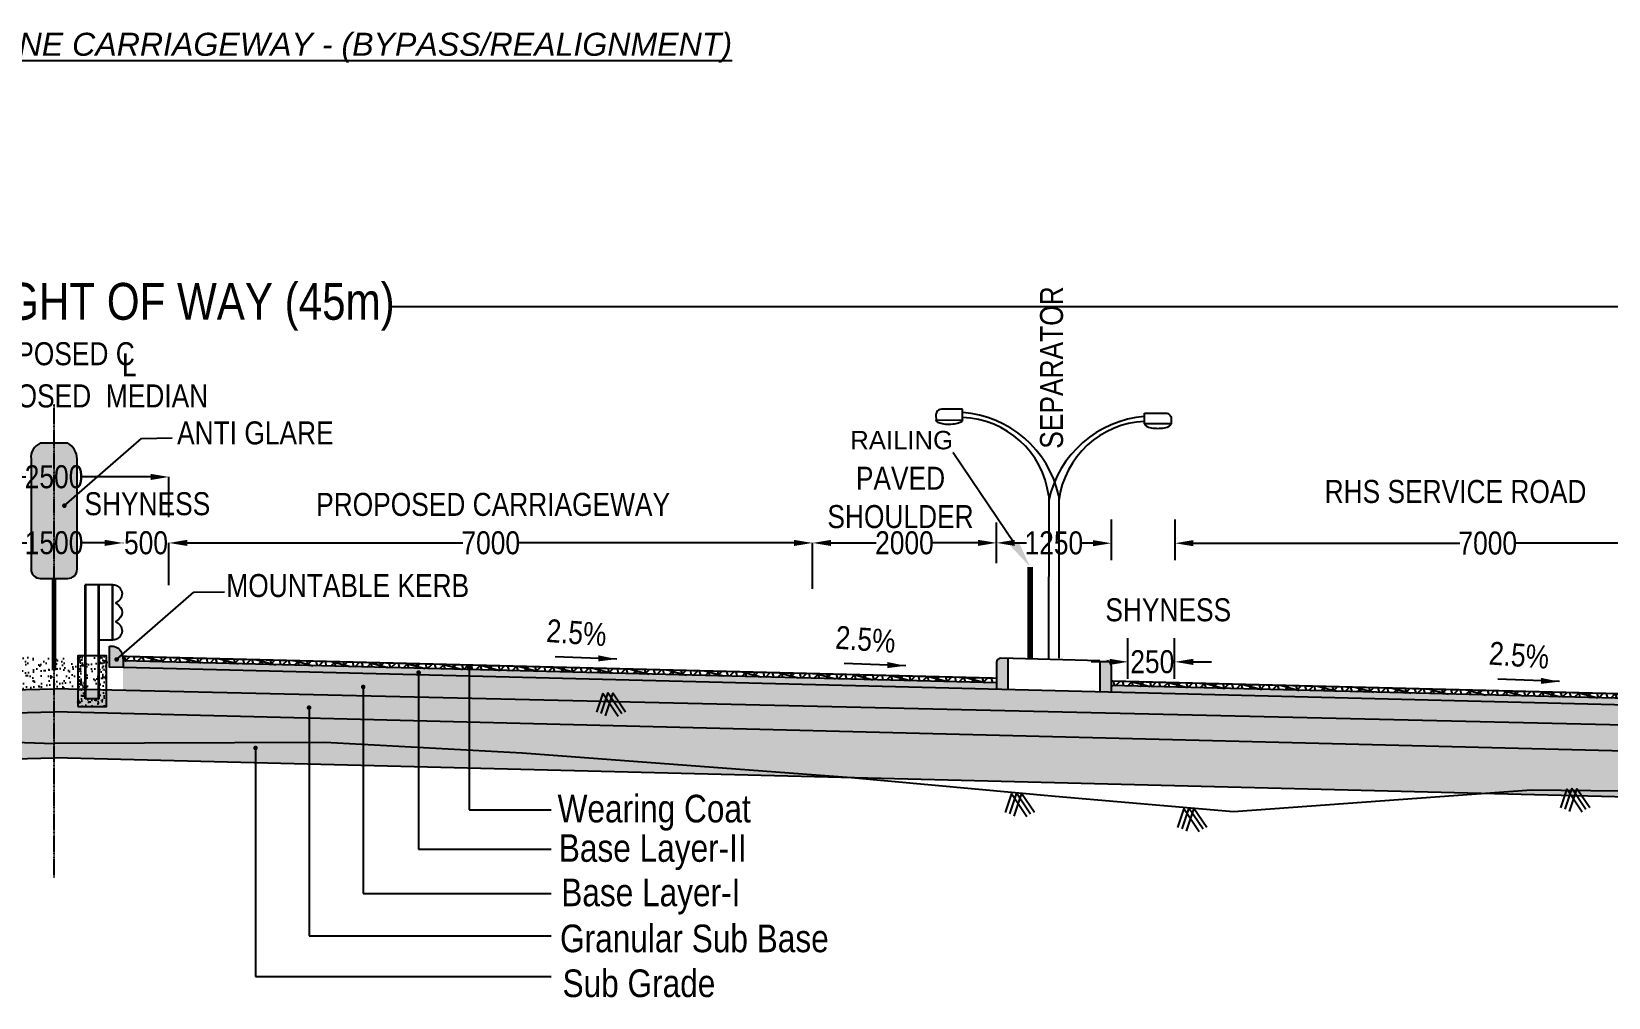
# Model space of a CAD drawing. Header units: millimetres. Extents: x 207528 to 778454, y -364692 to 101323.
# Drawn here: x 408844 to 425997, y 41622 to 52125 of the extents above; entities that cross this region are included whole.
import ezdxf
from ezdxf import colors
from ezdxf.entities.mleader import LeaderData, LeaderLine
from ezdxf.math import Vec2, Vec3

# ---------------------------------------------------------------- set-up
doc = ezdxf.new("R2010")
doc.units = ezdxf.units.MM
doc.linetypes.add('CENTER2', pattern=[28.575, 19.05, -3.175, 3.175, -3.175])
doc.linetypes.add('DASHED2', pattern=[0.375, 0.25, -0.125])
for name, color, linetype in [('Dim', 253, 'Continuous'), ('Dimension', 253, 'Continuous'), ('hatch', 253, 'Continuous'), ('NGL', 7, 'DASHED2')]:
    doc.layers.add(name, color=color, linetype=linetype)
doc.styles.add('DIM', font='ARIALN.TTF', dxfattribs={"height": 250})
doc.styles.get("Standard").update_dxf_attribs({"font": 'arial.ttf'})
doc.styles.add('STRIP PLAN STYLE', font='ARIALN.TTF')
doc.dimstyles.new('DIM', dxfattribs={"dimtxt": 250, "dimasz": 200, "dimexe": 0.18, "dimexo": 0.0625, "dimgap": 0.09, "dimtad": 0, "dimtih": 1, "dimtoh": 1, "dimdec": 0, "dimzin": 0, "dimdsep": 46, "dimtxsty": 'DIM', "dimcen": 0.09, "dimclrd": 256, "dimclrt": 7, "dimadec": 0, "dimazin": 0, "dimtfac": 1, "dimtdec": 0, "dimtofl": 0, "dimtmove": 0, "dimatfit": 3, "dimfxl": 1, "dimtolj": 1, "dimtzin": 0, "dimarcsym": 0})
doc.dimstyles.new('new', dxfattribs={"dimtxt": 150, "dimasz": 150, "dimexe": 100, "dimexo": 0.1, "dimgap": 0.09, "dimtad": 0, "dimtih": 1, "dimtoh": 1, "dimdec": 0, "dimzin": 0, "dimdsep": 46, "dimtxsty": 'DIM', "dimcen": 0.09, "dimclrd": 256, "dimclrt": 252, "dimadec": 0, "dimazin": 0, "dimtfac": 1, "dimtdec": 0, "dimtofl": 0, "dimtmove": 0, "dimatfit": 3, "dimfxl": 1, "dimtolj": 1, "dimtzin": 0, "dimlwd": -1, "dimarcsym": 0})
pattern_1 = [(228.012788, (333698.38, -21717.253), (-5080, -5715), [85.4304, -8457.621]), (184.96974, (333641.228, -21780.753), (7619.999997, 635.000036), [146.6012, -14513.5122]), (132.510447, (333495.178, -21793.453), (6350.000003, -6984.999998), [103.3704, -10233.6807]), (267.27369, (333247.528, -21952.203), (635.000001, 12700), [133.501, -13216.6094]), (292.833654, (333241.178, -22085.553), (-3175, 7620), [130.9084, -12959.952]), (357.27369, (333291.978, -22206.203), (-12700, 635.000001), [133.501, -13216.6094]), (37.69424, (333425.328, -22212.553), (-8254.9999996, -6350.0000005), [176.5484, -17478.2788]), (72.255328, (333565.028, -22104.603), (4445.000001, 13969.9999996), [166.68, -16501.3142]), (121.429566, (333615.828, -21945.853), (-5080.000001, 8254.9999996), [133.9532, -13261.3864]), (175.23636, (333545.98, -21831.553), (6985, -635), [152.9283, -7493.4842]), (222.397438, (333393.578, -21818.853), (-7619.9999998, -6985.0000003), [197.7695, -19579.193]), (138.814075, (333876.18, -21958.55), (-4445, 3810), [67.501, -6682.6415]), (171.469234, (333825.378, -21914.103), (8255, -1269.9999986), [128.4205, -12713.6597]), (225, (333698.4, -21895.05), (-9e-14, -635), [89.8023, -808.2233]), (203.19859, (333653.93, -21818.85), (3175, 1270), [48.3603, -4787.6556]), (291.80141, (333609.48, -21837.9), (-635, 1905), [68.3914, -3351.1882]), (30.96376, (333634.88, -21901.4), (1905, 1270), [111.08, -3591.5745]), (161.56505, (333730.13, -21844.25), (1270, -635), [80.3218, -1927.7245]), (16.38954, (333241.178, -21837.903), (6350, 1905), [112.522, -11139.7067]), (70.346176, (333349.13, -21806.153), (-2540, -6985), [94.3997, -9345.554]), (293.19859, (333730.13, -21717.25), (-1270, 3175), [96.72, -4739.296]), (343.61046, (333768.228, -21806.153), (-6350, 1905), [112.522, -11139.7067]), (339.443955, (333241.18, -22231.6), (-3175, 1270), [108.5088, -5316.9336]), (294.77514, (333342.78, -22269.703), (-3175.000004, 6984.999998), [90.918, -9000.8983]), (66.80141, (333736.48, -22352.25), (1270, 3175), [96.72, -4739.296]), (17.354025, (333774.578, -22263.353), (-8255, -2540), [106.4457, -10538.094]), (69.443955, (333425.33, -22352.25), (-1270, -3175), [54.2544, -5371.188]), (101.30993, (333698.38, -22352.25), (-635, 2540), [32.3787, -3205.4987]), (165.96376, (333692.03, -22320.5), (1905, -635), [130.9084, -2487.2636]), (186.009006, (333565.028, -22288.753), (6350, 635), [121.3167, -12010.3412]), (303.69007, (333634.88, -21958.55), (-635, 1270), [91.581, -2197.944]), (353.157227, (333685.678, -22034.753), (10795, -1269.9999994), [159.8892, -15829.0023]), (60.945396, (333844.43, -22053.8), (-2540, -4445), [65.377, -6472.348]), (90, (333876.2, -21996.65), (-635, 635), [38.1, -596.9]), (120.256437, (333552.33, -22269.703), (2540, -4445), [88.2167, -8733.4852]), (48.012787, (333507.88, -22193.503), (5080, 5715), [170.8607, -8372.1905]), (0, (333622.2, -22066.5), (635, 635), [165.1, -469.9]), (325.304846, (333787.28, -22066.503), (6350.000002, -4444.999997), [100.4024, -9939.8292]), (254.0546, (333869.83, -22123.65), (-635, -2540), [92.4573, -4530.4125]), (207.645975, (333844.428, -22212.553), (-12065.0000004, -6349.999999), [150.5363, -14903.116]), (175.426079, (333711.078, -22282.403), (-8255, 635), [159.2574, -15766.4616])]
pattern_2 = [(0, (333241.18, -22352.25), (39.6875, 79.375), [0, -79.375])]

# ---------------------------------------------------------------- blocks, each defined once
blk = doc.blocks.new('*D122')
at = {"layer": 'Defpoints', "color": 0, "transparency": 16777216}
for p in [(410339, 47282), (407839, 46846), (410339, 46846)]:
    blk.add_point(p, dxfattribs=at)
at = {"layer": 'Dim', "color": 0, "lineweight": -2, "transparency": 16777216}
for p, q in [((407839, 46846), (407839, 47282)), ((410339, 46846), (410339, 47282))]:
    blk.add_line(p, q, dxfattribs=at)
at = {"layer": 'Dim', "lineweight": -2, "transparency": 16777216}
for p, q in [((408039, 47282), (408781, 47282)), ((410139, 47282), (409396, 47282))]:
    blk.add_line(p, q, dxfattribs=at)
at = {"layer": 'Dim', "transparency": 16777216}
for points in [[(408039, 47315), (408039, 47248), (407839, 47282)], [(410139, 47315), (410139, 47248), (410339, 47282)]]:
    blk.add_solid(points, dxfattribs=at)
at = {"layer": 'Dim', "color": 7, "transparency": 16777216, "insert": (409089, 47282), "char_height": 250, "attachment_point": 5, "style": 'DIM'}
blk.add_mtext('\\A1;2500', dxfattribs=at)
blk = doc.blocks.new('*D123')
at = {"layer": 'Defpoints', "color": 0, "transparency": 16777216}
for p in [(431589, 49131), (431589, 47012), (386589, 46892)]:
    blk.add_point(p, dxfattribs=at)
at = {"layer": 'Dim', "color": 0, "lineweight": -2, "transparency": 16777216}
for p, q in [((386589, 46892), (386589, 49131)), ((431589, 47012), (431589, 49131))]:
    blk.add_line(p, q, dxfattribs=at)
at = {"layer": 'Dim', "lineweight": -2, "transparency": 16777216}
for p, q in [((386789, 49131), (405417, 49131)), ((431389, 49131), (412762, 49131))]:
    blk.add_line(p, q, dxfattribs=at)
at = {"layer": 'Dim', "transparency": 16777216}
for points in [[(386789, 49164), (386789, 49098), (386589, 49131)], [(431389, 49164), (431389, 49098), (431589, 49131)]]:
    blk.add_solid(points, dxfattribs=at)
at = {"layer": 'Dim', "color": 7, "transparency": 16777216, "insert": (409090, 49131), "char_height": 400, "attachment_point": 5, "style": 'STRIP PLAN STYLE'}
blk.add_mtext('\\A1;PROPOSED RIGHT OF WAY (45m)', dxfattribs=at)
blk = doc.blocks.new('*D124')
at = {"layer": 'Defpoints', "color": 0, "transparency": 16777216}
for p in [(409839, 46564), (409839, 46378), (410339, 46378)]:
    blk.add_point(p, dxfattribs=at)
at = {"layer": 'Dim', "lineweight": -2, "transparency": 16777216}
for p, q in [((409639, 46564), (409439, 46564)), ((410539, 46564), (410739, 46564))]:
    blk.add_line(p, q, dxfattribs=at)
at = {"layer": 'Dim', "color": 0, "lineweight": -2, "transparency": 16777216}
for p, q in [((409839, 46563), (409839, 46565)), ((410339, 46563), (410339, 46565))]:
    blk.add_line(p, q, dxfattribs=at)
at = {"layer": 'Dim', "transparency": 16777216}
for points in [[(409639, 46598), (409639, 46531), (409839, 46564)], [(410539, 46598), (410539, 46531), (410339, 46564)]]:
    blk.add_solid(points, dxfattribs=at)
at = {"layer": 'Dim', "color": 7, "transparency": 16777216, "insert": (410089, 46564), "char_height": 250, "attachment_point": 5, "style": 'DIM'}
blk.add_mtext('\\A1;500', dxfattribs=at)
blk = doc.blocks.new('*D126')
at = {"layer": 'Defpoints', "color": 0, "transparency": 16777216}
for p in [(408339, 46565), (408339, 46378), (409839, 46378)]:
    blk.add_point(p, dxfattribs=at)
at = {"layer": 'Dim', "color": 0, "lineweight": -2, "transparency": 16777216}
for p, q in [((408339, 46564), (408339, 46565)), ((409839, 46563), (409839, 46565))]:
    blk.add_line(p, q, dxfattribs=at)
at = {"layer": 'Dim', "lineweight": -2, "transparency": 16777216}
for p, q in [((408539, 46565), (408793, 46565)), ((409639, 46565), (409385, 46565))]:
    blk.add_line(p, q, dxfattribs=at)
at = {"layer": 'Dim', "transparency": 16777216}
for points in [[(408539, 46598), (408539, 46532), (408339, 46565)], [(409639, 46598), (409639, 46531), (409839, 46564)]]:
    blk.add_solid(points, dxfattribs=at)
at = {"layer": 'Dim', "color": 7, "transparency": 16777216, "insert": (409089, 46565), "char_height": 250, "attachment_point": 5, "style": 'DIM'}
blk.add_mtext('\\A1;1500', dxfattribs=at)
blk = doc.blocks.new('*D129')
at = {"layer": 'Defpoints', "color": 0, "transparency": 16777216}
for p in [(417339, 46564), (419339, 46565), (419339, 46565)]:
    blk.add_point(p, dxfattribs=at)
at = {"layer": 'Dim', "color": 0, "lineweight": -2, "transparency": 16777216}
for p, q in [((417339, 46564), (417339, 46564)), ((419339, 46565), (419339, 46565))]:
    blk.add_line(p, q, dxfattribs=at)
at = {"layer": 'Dim', "lineweight": -2, "transparency": 16777216}
for p, q in [((417539, 46564), (418031, 46564)), ((419139, 46565), (418646, 46565))]:
    blk.add_line(p, q, dxfattribs=at)
at = {"layer": 'Dim', "transparency": 16777216}
for points in [[(417539, 46597), (417539, 46531), (417339, 46564)], [(419139, 46598), (419139, 46531), (419339, 46565)]]:
    blk.add_solid(points, dxfattribs=at)
at = {"layer": 'Dim', "color": 7, "transparency": 16777216, "insert": (418339, 46564), "char_height": 250, "attachment_point": 5, "style": 'DIM'}
blk.add_mtext('\\A1;2000', dxfattribs=at)
blk = doc.blocks.new('*D130')
at = {"layer": 'Defpoints', "color": 0, "transparency": 16777216}
for p in [(417339, 46564), (410339, 46105), (417339, 46066)]:
    blk.add_point(p, dxfattribs=at)
at = {"layer": 'Dim', "color": 0, "lineweight": -2, "transparency": 16777216}
for p, q in [((410339, 46105), (410339, 46564)), ((417339, 46066), (417339, 46564))]:
    blk.add_line(p, q, dxfattribs=at)
at = {"layer": 'Dim', "lineweight": -2, "transparency": 16777216}
for p, q in [((410539, 46564), (413534, 46564)), ((417139, 46564), (414144, 46564))]:
    blk.add_line(p, q, dxfattribs=at)
at = {"layer": 'Dim', "transparency": 16777216}
for points in [[(410539, 46597), (410539, 46531), (410339, 46564)], [(417139, 46597), (417139, 46531), (417339, 46564)]]:
    blk.add_solid(points, dxfattribs=at)
at = {"layer": 'Dim', "color": 7, "transparency": 16777216, "insert": (413839, 46564), "char_height": 250, "attachment_point": 5, "style": 'DIM'}
blk.add_mtext('\\A1;7000', dxfattribs=at)
blk = doc.blocks.new('*D132')
at = {"layer": 'Defpoints', "color": 0, "transparency": 16777216}
for p in [(421282, 46561), (421282, 46528), (428085, 46561)]:
    blk.add_point(p, dxfattribs=at)
at = {"layer": 'Dimension', "color": 0, "lineweight": -2, "transparency": 16777216}
for p, q in [((421282, 46560), (421282, 46561)), ((428085, 46561), (428085, 46561))]:
    blk.add_line(p, q, dxfattribs=at)
at = {"layer": 'Dimension', "lineweight": -2, "transparency": 16777216}
for p, q in [((421482, 46561), (424379, 46561)), ((427885, 46561), (424989, 46561))]:
    blk.add_line(p, q, dxfattribs=at)
at = {"layer": 'Dimension', "transparency": 16777216}
for points in [[(421482, 46595), (421482, 46528), (421282, 46561)], [(427885, 46595), (427885, 46528), (428085, 46561)]]:
    blk.add_solid(points, dxfattribs=at)
at = {"layer": 'Dimension', "color": 7, "transparency": 16777216, "insert": (424684, 46561), "char_height": 250, "attachment_point": 5, "style": 'DIM'}
blk.add_mtext('\\A1;7000', dxfattribs=at)
blk = doc.blocks.new('*D133')
at = {"layer": 'Defpoints', "color": 0, "transparency": 16777216}
for p in [(419339, 46565), (420589, 46561), (420589, 46561)]:
    blk.add_point(p, dxfattribs=at)
at = {"layer": 'Dimension', "color": 0, "lineweight": -2, "transparency": 16777216}
for p, q in [((419339, 46565), (419339, 46564)), ((420589, 46561), (420589, 46561))]:
    blk.add_line(p, q, dxfattribs=at)
at = {"layer": 'Dimension', "lineweight": -2, "transparency": 16777216}
for p, q in [((419539, 46564), (419668, 46564)), ((420389, 46562), (420260, 46562))]:
    blk.add_line(p, q, dxfattribs=at)
at = {"layer": 'Dimension', "transparency": 16777216}
for points in [[(419539, 46597), (419539, 46531), (419339, 46565)], [(420389, 46595), (420389, 46528), (420589, 46561)]]:
    blk.add_solid(points, dxfattribs=at)
at = {"layer": 'Dimension', "color": 7, "transparency": 16777216, "insert": (419964, 46563), "char_height": 250, "attachment_point": 5, "style": 'DIM'}
blk.add_mtext('\\A1;1250', dxfattribs=at)
blk = doc.blocks.new('*D139')
at = {"layer": 'Defpoints', "color": 0, "transparency": 16777216}
for p in [(420770, 45271), (420770, 44954), (421280, 44954)]:
    blk.add_point(p, dxfattribs=at)
at = {"layer": 'Dim', "lineweight": -2, "transparency": 16777216}
for p, q in [((420570, 45271), (420370, 45271)), ((421480, 45271), (421680, 45271))]:
    blk.add_line(p, q, dxfattribs=at)
at = {"layer": 'Dim', "color": 0, "lineweight": -2, "transparency": 16777216}
for p, q in [((420770, 45270), (420770, 45271)), ((421280, 45270), (421280, 45271))]:
    blk.add_line(p, q, dxfattribs=at)
at = {"layer": 'Dim', "transparency": 16777216}
for points in [[(420570, 45304), (420570, 45237), (420770, 45271)], [(421480, 45304), (421480, 45237), (421280, 45271)]]:
    blk.add_solid(points, dxfattribs=at)
at = {"layer": 'Dim', "color": 7, "transparency": 16777216, "insert": (421035, 45271), "char_height": 250, "attachment_point": 5, "style": 'DIM'}
blk.add_mtext('\\A1;250', dxfattribs=at)
blk = doc.blocks.new('STREET LIGHT')
for points in [[(1398283, -25379), (1397367, -25386, 0.414214), (1397133, -25624), (1397135, -25861), (1398287, -25851)], [(1406212, -25552), (1407129, -25554, -0.414214), (1407364, -25790), (1407364, -26027), (1406212, -26025)]]:
    blk.add_lwpolyline(points, format="xyb", close=True)
for points in [[(1402038, -29128), (1402033, -36207)], [(1402480, -29151), (1402480, -36207)]]:
    blk.add_lwpolyline(points)
for centre, radius, start, end in [((1397942, -30163), 4650, 12.56953, 85.77023), ((1398142, -29670), 3933, 7.60214, 87.89511), ((1406586, -30335), 4650, 94.61139, 167.81209), ((1406382, -29843), 3933, 92.48651, 172.77948)]:
    blk.add_arc(centre, radius, start, end)
at = {"extrusion": (0, 0, -1)}
blk.add_ellipse((1397711, -25856), major_axis=(576, 5), ratio=0.331897, start_param=0, end_param=3.141593, dxfattribs=at)
blk.add_ellipse((1406788, -26026), major_axis=(-576, 1), ratio=0.331897, start_param=0, end_param=3.141593)
blk = doc.blocks.new('thrie pole')
at = {"true_color": 0x939598}
h = blk.add_hatch(dxfattribs=at)
h.set_pattern_fill('AR-CONC', color=252, scale=0.7)
h.paths.add_polyline_path([(1314319, 54509), (1314169, 54509), (1314169, 54977), (1314089, 54977), (1314089, 54429), (1314399, 54429), (1314399, 54977), (1314319, 54977)])
for points in [[(1314019, 55151), (1314019, 55751)], [(1314019, 55351), (1314019, 55751)], [(1314019, 55751), (1314319, 55751)], [(1314024, 55151), (1314024, 55751)], [(1314024, 55351), (1314024, 55751)], [(1314169, 54509), (1314169, 55751)], [(1314174, 54509), (1314174, 55751)], [(1314314, 54509), (1314314, 55751)], [(1314319, 54509), (1314319, 55751)], [(1314169, 55151), (1314019, 55151)], [(1314174, 54509), (1314169, 54509)], [(1314169, 54509), (1314319, 54509)]]:
    blk.add_lwpolyline(points)
blk.add_lwpolyline([(1314399, 54429), (1314089, 54429), (1314089, 54977), (1314399, 54977)], close=True)
for centre, radius, start, end in [((1314019, 55651), 100, 90, 245.38), ((1314019, 55451), 100, 114.62, 245.38), ((1313973, 55551), 10, 294.62, 65.38), ((1314019, 55251), 100, 114.62, 270), ((1313973, 55351), 10, 294.62, 65.38)]:
    blk.add_arc(centre, radius, start, end)

msp = doc.modelspace()

# ---------------------------------------------------------------- hatches: boundary and pattern name
h = msp.add_hatch()
h.set_pattern_fill('AR-SAND', color=45, scale=2.5)
h.set_pattern_definition([(37.5, (-25010.76, -22974.85), (-4.000078, 122.35331), [0, -96.52, 0, -107.95, 0, -103.1875]), (7.5, (-25010.76, -22974.85), (112.38082, 179.206275), [0, -52.07, 0, -86.995, 0, -33.3375]), (327.5, (-25088.86, -22974.85), (197.748093, 0.359296), [0, -31.75, 0, -114.3, 0, -149.225]), (317.5, (-25088.86, -22974.85), (190.88911, 55.73233), [0, -15.875, 0, -74.93, 0, -85.725])])
h.paths.add_polyline_path([(408487.6, 45327.5), (409692.5, 45327.5), (409686.9, 44963.2), (409088.9, 44977), (408493.3, 44963.2)])
at = {"true_color": 0x939598}
h = msp.add_hatch(color=252, dxfattribs=at)
h.dxf.hatch_style = 1
edge = h.paths.add_edge_path()
edge.add_line((409730.6, 45442.8), (409692.5, 45442.8))
edge.add_line((409692.5, 45442.8), (409692.4, 45212.1))
edge.add_line((409692.4, 45212.1), (409839, 45210.9))
edge.add_line((409839, 45210.9), (409839.2, 45237.9))
edge.add_line((409839.2, 45237.9), (409839.2, 45237.9))
edge.add_line((409839.2, 45237.9), (409839.6, 45290))
edge.add_line((409839.6, 45290), (409830.5, 45354.3))
edge.add_arc((409710.8, 45319.9), 124.6, 16.03683, 80.82338)
h = msp.add_hatch(color=256)
h.dxf.hatch_style = 1
h.paths.add_polyline_path([(419338.9, 45262.2, -0.4142136), (419388.9, 45312.2), (419462.2, 45312.2), (419462.2, 44976.5), (419338.9, 44973.4)])
h = msp.add_hatch()
h.set_pattern_fill('GOST_GLASS', color=41, scale=5)
h.set_pattern_definition([(45, (331240.616, -22299.692), (42.426407, -4e-15), [25, -35]), (45, (331251.223, -22299.692), (42.426407, -4e-15), [10, -50]), (45, (331240.616, -22289.086), (42.426407, -4e-15), [10, -50])])
h.paths.add_polyline_path([(409839, 45280.9), (409839, 45210.9), (419338.9, 44973.4), (419338.9, 45043.4)])
h = msp.add_hatch(color=256)
h.dxf.hatch_style = 1
h.paths.add_polyline_path([(420588.9, 45231, 0.4142136), (420538.9, 45281), (420465.7, 45281), (420465.7, 44945.2), (420588.9, 44942.1)])
h = msp.add_hatch()
h.set_pattern_fill('GOST_GLASS', color=41, scale=5)
h.set_pattern_definition([(45, (70789.306, 0), (42.4264069, 0), [25, -35]), (45, (70799.912, 0), (42.4264069, 0), [10, -50]), (45, (70789.306, 10.607), (42.4264069, 0), [10, -50])])
h.paths.add_polyline_path([(420588.9, 45012.1), (420588.9, 44942.1), (428088.2, 44754.6), (428088.2, 44824.7)])
at = {"layer": 'Dim'}
h = msp.add_hatch(color=124, dxfattribs=at)
h.dxf.hatch_style = 1
edge = h.paths.add_edge_path()
edge.add_line((409338.9, 46277.2), (409338.9, 47477.2))
edge.add_arc((409146.7, 47478.8), 192.2, 359.51681, 421.33401)
edge.add_line((409238.9, 47647.5), (408938.9, 47647.5))
edge.add_arc((409001.7, 47496.1), 163.9, 112.53079, 186.6184)
edge.add_line((408838.9, 47477.2), (408838.9, 46277.2))
edge.add_arc((408938.9, 46277.2), 100, 180, 270)
edge.add_line((408938.9, 46177.2), (409238.9, 46177.2))
edge.add_arc((409238.9, 46277.2), 100, 270, 360)
h = msp.add_hatch(dxfattribs=at)
h.set_pattern_fill('AR-CONC', color=256, scale=3)
h.set_pattern_definition([(50, (331240.6, -22299.7), (546.554, -47.8173), [57.15, -628.65]), (355, (331240.6, -22299.7), (-105.7303, 573.1705), [45.72, -502.9218]), (100.45144, (331286.16, -22303.7), (440.8237, 525.3533), [48.57, -534.2707]), (46.1842, (331240.6, -22147.3), (813.237, -126.127), [85.725, -942.975]), (96.63556, (331308.4, -22157.8), (712.2124, 742.2784), [72.855, -801.407]), (351.18415, (331240.6, -22147.3), (712.2124, 742.2784), [68.58, -754.379]), (21, (331316.8, -22185.4), (454.8432, -306.7956), [57.15, -628.65]), (326, (331316.8, -22185.4), (185.406, 552.564), [45.72, -502.92]), (71.45144, (331354.7, -22210.96), (640.2493, 245.7683), [48.57, -534.2698]), (37.5, (331240.62, -22299.7), (9.2658, 253.66512), [0, -496.824, 0, -510.54, 0, -504.825]), (7.5, (331240.62, -22299.7), (200.459, 300.5417), [0, -291.084, 0, -485.394, 0, -192.405]), (327.5, (331070.7, -22299.7), (406.7718, -17.18623), [0, -190.5, 0, -594.36, 0, -788.67]), (317.5, (330994.5, -22299.7), (444.3875, 76.2795), [0, -247.65, 0, -394.716, 0, -560.07])])
h.paths.add_polyline_path([(409839, 45210.9), (409839, 44962.1), (428088.9, 44537.6), (428088.9, 44754.6)])
at = {"layer": 'hatch'}
h = msp.add_hatch(dxfattribs=at)
h.set_pattern_fill('NET3', color=256, scale=30, angle=45)
h.set_pattern_definition([(45, (331240.62, -22299.69), (-67.35192, 67.35192), []), (105, (331240.62, -22299.69), (-92.004435, -24.65251), []), (165, (331240.62, -22299.69), (-24.65251, -92.004435), [])])
h.paths.add_polyline_path([(409839, 45330.9), (409839, 45280.9), (419338.9, 45043.4), (419338.9, 45093.4)])
h = msp.add_hatch(dxfattribs=at)
h.set_pattern_fill('GRAVEL', color=11, scale=25)
h.set_pattern_definition(pattern_1)
h.paths.add_polyline_path([(409088.9, 44726.9), (409088.9, 44911.3), (405541.1, 44741.4), (401665.1, 44767.9), (399275.7, 44661.9), (388178.2, 44384), (387799.6, 44194.7)])
h.paths.add_polyline_path([(409088.9, 44911.3), (409088.9, 44977), (388407.6, 44498.7), (388178.2, 44384), (399275.7, 44661.9), (401665.1, 44767.9), (405541.1, 44741.4)])
h = msp.add_hatch(dxfattribs=at)
h.set_pattern_fill('GRAVEL', color=11, scale=25)
h.set_pattern_definition(pattern_1)
h.paths.add_polyline_path([(409088.9, 44726.9), (409088.9, 44911.3), (412636.7, 44741.4), (416512.8, 44767.9), (418902.1, 44661.9), (429999.6, 44384), (430378.3, 44194.7)])
h.paths.add_polyline_path([(409088.9, 44911.3), (409088.9, 44977), (429770.2, 44498.7), (429999.6, 44384), (418902.1, 44661.9), (416512.8, 44767.9), (412636.7, 44741.4)])
h = msp.add_hatch(dxfattribs=at)
h.set_pattern_fill('NET3', color=256, scale=30, angle=45)
h.set_pattern_definition([(45, (70789.31, 0), (-67.35192, 67.35192), []), (105, (70789.31, 0), (-92.004435, -24.652514), []), (165, (70789.31, 0), (-24.652514, -92.004435), [])])
h.paths.add_polyline_path([(420588.9, 45062.2), (420588.9, 45012.1), (428088.2, 44824.7), (428088.2, 44874.7)])
h = msp.add_hatch(dxfattribs=at)
h.set_pattern_fill('DOTS', color=25, scale=50)
h.set_pattern_definition(pattern_2)
h.paths.add_polyline_path([(409088.9, 44726.9), (387799.6, 44194.7), (386746.4, 43668.2), (409088.9, 44226.8)])
h = msp.add_hatch(dxfattribs=at)
h.set_pattern_fill('DOTS', color=25, scale=50)
h.set_pattern_definition(pattern_2)
h.paths.add_polyline_path([(409088.9, 44726.9), (430378.3, 44194.7), (431431.5, 43668.2), (409088.9, 44226.8)])

# ---------------------------------------------------------------- linework, layer by layer
for p, q in [((420465.7, 45281), (419388.9, 45312.2)), ((419338.9, 45262.2), (419338.9, 44973.4)), ((420588.9, 45231), (420588.9, 44942.1))]:
    msp.add_line(p, q)
at = {"color": 1, "linetype": 'CENTER2', "ltscale": 0.5}
msp.add_lwpolyline([(409088.9, 42924.7), (409088.9, 48073.6)], dxfattribs=at)
for points, const_width in [([(419706.7, 45304), (419706.7, 46304)], 60), ([(418088.3, 45124.8), (409839, 45331)], 20), ([(419338.9, 45093.4), (409839, 45330.9)], 20), ([(428088.9, 44874.7), (420588.9, 45062.2)], 20)]:
    msp.add_lwpolyline(points, dxfattribs=dict(const_width=const_width))
msp.add_lwpolyline([(409692.5, 45442.8), (409730.6, 45442.8, -0.2904632), (409830.5, 45354.3), (409839.6, 45290), (409839, 45210.9), (409692.4, 45212.1)], format="xyb", close=True)
for points in [[(419462.2, 45312.2), (419462.2, 44978.2)], [(419338.9, 45043.4), (409839, 45280.9)], [(428088.9, 44754.6), (409839, 45210.9)], [(420465.7, 45281), (420465.7, 44946.9)], [(388407.6, 44498.7), (409088.9, 44977)], [(429770.2, 44498.7), (409088.9, 44977)], [(428088.9, 44824.6), (420588.9, 45012.1)], [(387799.6, 44194.7), (409088.9, 44726.9)], [(430378.3, 44194.7), (409088.9, 44726.9)], [(386746.4, 43668.2), (409088.9, 44226.8)], [(431431.5, 43668.2), (409088.9, 44226.8)]]:
    msp.add_lwpolyline(points)
for centre, start, end in [((419388.9, 45262.2), 90, 180), ((420538.9, 45231), 0, 90)]:
    msp.add_arc(centre, 50, start, end)
at = {"layer": 'Dim'}
msp.add_lwpolyline([(409338.9, 46277.2), (409338.9, 47477.2, 0.2764658), (409238.9, 47647.5), (408938.9, 47647.5, 0.3350205), (408838.9, 47477.2), (408838.9, 46277.2, 0.4142136), (408938.9, 46177.2), (409238.9, 46177.2, 0.4142136)], format="xyb", close=True, dxfattribs=at)
for points in [[(419338.6, 46344.6), (419338.6, 46784.6)], [(420591.1, 46376.1), (420591.1, 46819.4)], [(421284.6, 46376.4), (421284.6, 46819.7)], [(420769.7, 45085.3), (420769.7, 45528.6)], [(421277.8, 45085.3), (421277.8, 45528.6)], [(415056.6, 44929.2), (414988.7, 44724.6)], [(415111.8, 44936.8), (415036.1, 44708.9)], [(415056.6, 44929.2), (415223.8, 44680.9)], [(415166.7, 44935), (415083.3, 44683.8)], [(415111.8, 44936.8), (415265.3, 44708.8)], [(415166.7, 44935), (415306.4, 44727.4)], [(419503.3, 43838.1), (419435.3, 43633.5)], [(419558.5, 43845.6), (419482.8, 43617.7)], [(419503.3, 43838.1), (419670.4, 43589.7)], [(419613.4, 43843.8), (419529.9, 43592.6)], [(419558.5, 43845.6), (419711.9, 43617.7)], [(419613.4, 43843.8), (419753.1, 43636.2)], [(425543.9, 43888.6), (425475.9, 43684)], [(425599, 43896.2), (425523.4, 43668.2)], [(425543.9, 43888.6), (425711, 43640.3)], [(425653.9, 43894.4), (425570.5, 43643.1)], [(425599, 43896.2), (425752.5, 43668.2)], [(425653.9, 43894.4), (425793.7, 43686.8)], [(421378.3, 43675.5), (421310.3, 43470.8)], [(421433.5, 43683), (421357.8, 43455.1)], [(421378.3, 43675.5), (421545.4, 43427.1)], [(421488.4, 43681.2), (421404.9, 43430)], [(421433.5, 43683), (421586.9, 43455)], [(421488.4, 43681.2), (421628.1, 43473.6)]]:
    msp.add_lwpolyline(points, dxfattribs=at)
at = {"layer": 'Dim', "color": 7, "const_width": 50}
msp.add_lwpolyline([(409088.9, 46177.2), (409088.9, 45177.2)], dxfattribs=at)
at = {"layer": 'Dimension', "linetype": 'Continuous', "ltscale": 10, "flags": 128}
for points in [[(386588.9, 43642), (386691.8, 43640.9), (387626.6, 43808.2), (393017.4, 43875), (396257.8, 43641.5), (398197.7, 43807), (400314.3, 44394.2), (403983.9, 44431.4), (406834.5, 44460.6), (409088.9, 44381.5)], [(431588.9, 43616.2), (431414.3, 43676.8), (430640, 43815.8), (425160.4, 43875), (421920, 43641.5), (419980.1, 43807), (417764.9, 44009.9), (414180.8, 44278.8), (412034.8, 44392.3), (409088.9, 44381.5)]]:
    msp.add_lwpolyline(points, dxfattribs=at)

# ---------------------------------------------------------------- block references
at = {"xscale": 0.25, "yscale": 0.25}
msp.add_blockref('STREET LIGHT', (69398.6, 54364.2), dxfattribs=at)
at = {"xscale": -1}
msp.add_blockref('thrie pole', (1723747.6, -9641.8), dxfattribs=at)

# ---------------------------------------------------------------- texts
at = {"layer": 'Dim', "color": 253, "insert": (419940.5, 48471.6), "char_height": 250, "attachment_point": 5, "rotation": 90, "style": 'DIM'}
msp.add_mtext_dynamic_manual_height_columns('SEPARATOR', width=5325.312, gutter_width=1250, heights=[0], dxfattribs=at)
at = {"layer": 'Dim', "char_height": 250, "attachment_point": 5, "style": 'DIM'}
for s, insert in [('PROPOSED C', (409012.1, 48619.8)), ('L', (409906.9, 48501.8)), ('PROPOSED  MEDIAN', (409317.7, 48161.3)), ('PAVED \\PSHOULDER', (418296.2, 47057.3)), ('RHS SERVICE ROAD', (424333.3, 47122.1)), ('SHYNESS', (410103.9, 46988.9)), ('PROPOSED CARRIAGEWAY', (413864.8, 46981.6))]:
    msp.add_mtext_dynamic_manual_height_columns(s, width=5325.312, gutter_width=1250, heights=[0], dxfattribs=dict(at, insert=insert))
at = {"layer": 'Dim', "char_height": 250, "width": 5325.312, "attachment_point": 5, "style": 'DIM'}
for s, insert in [('ANTI GLARE ', (411278.4, 47758.9)), ('MOUNTABLE KERB ', (412283.2, 46099.1))]:
    msp.add_mtext(s, dxfattribs=dict(at, insert=insert))
at = {"layer": 'Dim', "color": 7, "insert": (421208.7, 45835.5), "char_height": 250, "attachment_point": 5, "style": 'DIM'}
msp.add_mtext_dynamic_manual_height_columns('SHYNESS', width=5325.312, gutter_width=1250, heights=[0], dxfattribs=at)
at = {"layer": 'Dim', "char_height": 250, "attachment_point": 5, "rotation": 355.78636, "style": 'DIM'}
for insert in [(414772.4, 45587), (417916.1, 45514.1), (425025.4, 45342.2)]:
    msp.add_mtext_dynamic_manual_height_columns('2.5%', width=5325.312, gutter_width=1250, heights=[0], dxfattribs=dict(at, insert=insert))
at = {"layer": 'Dimension', "color": 7, "char_height": 300, "attachment_point": 4, "style": 'DIM'}
for s, insert in [('\\A1;Wearing Coat  ', (414566.5, 43630)), ('\\A1;Base Layer-II', (414579.4, 43201.3)), ('\\A1;Base Layer-I', (414606.1, 42718.4)), ('\\A1;Granular Sub Base ', (414592.8, 42261.6)), ('\\A1;Sub Grade', (414620, 41773.7))]:
    msp.add_mtext(s, dxfattribs=dict(at, insert=insert))
at = {"layer": 'NGL', "color": 7, "insert": (408974.7, 51949), "char_height": 250, "width": 47718.433, "attachment_point": 5}
msp.add_mtext('{\\fArial|b0|i1|c0|p34;\\LTYPE - B  : TYPICAL CROSS SECTION: 4-LANE CARRIAGEWAY - (BYPASS/REALIGNMENT)}', dxfattribs=at)

# ---------------------------------------------------------------- dimensions: what is measured, and where the dimension line sits
at = {"layer": 'Dim'}
dim = msp.add_linear_dim(base=(431588.9, 49131), p1=(386588.9, 46892.3), p2=(431588.9, 47011.9), text='PROPOSED RIGHT OF WAY (45m)', dimstyle='DIM', override={"dimtxt": 400, "dimtxsty": 'STRIP PLAN STYLE'}, dxfattribs=at)
dim.commit()
dim.dimension.update_dxf_attribs({"geometry": '*D123', "text_midpoint": (409089.5, 49131), "dimtype": 160})
dim = msp.add_linear_dim(base=(410338.9, 47281.5), p1=(407838.9, 46846.2), p2=(410338.9, 46846.2), angle=0, dimstyle='DIM', dxfattribs=at)
dim.commit()
dim.dimension.update_dxf_attribs({"geometry": '*D122', "text_midpoint": (409088.9, 47281.5), "dimtype": 161})
for p1, p2, picture, middle in [((409838.9, 46377.7), (408338.9, 46378.5), '*D126', (409089, 46564.8)), ((410338.9, 46377.7), (409838.9, 46377.7), '*D124', (410088.9, 46564.4))]:
    dim = msp.add_aligned_dim(p1=p1, p2=p2, distance=-186.7, dimstyle='DIM', override={"dimfxl": 1.25, "dimfxlon": 1}, dxfattribs=at)
    dim.commit()
    dim.dimension.update_dxf_attribs({"geometry": picture, "text_midpoint": middle})
dim = msp.add_linear_dim(base=(417338.9, 46563.9), p1=(410338.9, 46104.6), p2=(417338.9, 46066.4), angle=180, dimstyle='DIM', dxfattribs=at)
dim.commit()
dim.dimension.update_dxf_attribs({"geometry": '*D130', "text_midpoint": (413838.9, 46563.9)})
dim = msp.add_aligned_dim(p1=(417338.9, 46564.1), p2=(419338.9, 46564.7), distance=0, dimstyle='DIM', dxfattribs=at)
dim.commit()
dim.dimension.update_dxf_attribs({"geometry": '*D129', "text_midpoint": (418338.9, 46564.4)})
dim = msp.add_linear_dim(base=(420769.7, 45270.8), p1=(421280, 44953.6), p2=(420769.7, 44953.6), angle=180, text='250', dimstyle='DIM', override={"dimfxl": 1.25, "dimfxlon": 1}, dxfattribs=at)
dim.commit()
dim.dimension.update_dxf_attribs({"geometry": '*D139', "text_midpoint": (421035.1, 45270.8), "dimtype": 161})
at = {"layer": 'Dimension'}
dim = msp.add_aligned_dim(p1=(419338.9, 46564.6), p2=(420588.9, 46561.2), distance=0, text='1250', dimstyle='DIM', override={"dimfxl": 1.25, "dimfxlon": 1}, dxfattribs=at)
dim.commit()
dim.dimension.update_dxf_attribs({"geometry": '*D133', "text_midpoint": (419963.9, 46562.9)})
dim = msp.add_linear_dim(base=(421282.4, 46561.2), p1=(428084.9, 46561.2), p2=(421282.4, 46528.3), angle=180, text='7000', dimstyle='DIM', override={"dimfxl": 1.25, "dimfxlon": 1}, dxfattribs=at)
dim.commit()
dim.dimension.update_dxf_attribs({"geometry": '*D132', "text_midpoint": (424683.7, 46561.2)})

# ---------------------------------------------------------------- leaders
at = {"layer": 'Dim'}
for points in [[(415209.6, 45300.9), (414540.1, 45327)], [(418353.3, 45228), (417683.8, 45254.1)], [(425462.6, 45056.1), (424793.1, 45082.2)]]:
    msp.add_leader(points, dimstyle='DIM', dxfattribs=at)
ml = msp.add_multileader_mtext('Standard', dxfattribs=at)
ml.set_content('RAILING', color=256)
ml.set_leader_properties()
ml.build(insert=Vec2(0, 0))
ml.multileader.update_dxf_attribs({"text_right_attachment_type": 6, "dogleg_length": 0.36, "arrow_head_size": 300})
ctx = ml.context
ctx.base_point, ctx.char_height, ctx.arrow_head_size, ctx.landing_gap_size, ctx.plane_origin = Vec3(417789.2, 47680.4), 200, 300, 0.09, Vec3(419684.9, 46459.3)
ctx.right_attachment, ctx.text_align_type = 6, 2
notes = []
notes.append((ctx, [(0, (1, 1, 0), (418868.2, 47542.1), (-1, 0), 0.36, [(0, [(419706.7, 46304)], 0, [])])]))
ctx.mtext.insert, ctx.mtext.width, ctx.mtext.alignment, ctx.mtext.flow_direction = Vec3(418867.7, 47782.1), 1.491, 3, 5
at = {"layer": 'Dimension'}
for points, override in [([(409200.7, 46968.8), (410040.5, 47700.5), (410375.4, 47705.5)], {"dimasz": 50, "dimldrblk": 'Dot'}), ([(409769.6, 45296.9), (410609.3, 46028.6), (410944.3, 46033.7)], {"dimasz": 50, "dimldrblk": 'Dot'}), ([(413054.8, 45154.4), (413054.8, 43234.6), (414497.5, 43234.6)], {"dimasz": 50, "dimclrd": 256, "dimldrblk": 'Dot'}), ([(413602.8, 45212.8), (413602.8, 43663), (414497.5, 43663)], {"dimasz": 50, "dimclrd": 256, "dimldrblk": 'Dot'}), ([(412451.6, 44998.1), (412451.6, 42753.5), (414497.5, 42753.5)], {"dimasz": 50, "dimclrd": 256, "dimldrblk": 'Dot'}), ([(411862.5, 44772.9), (411862.5, 42290.7), (414497.5, 42290.7)], {"dimasz": 50, "dimclrd": 256, "dimldrblk": 'Dot'}), ([(411280.4, 44334.3), (411280.4, 41848.7), (414497.5, 41848.7)], {"dimasz": 50, "dimclrd": 256, "dimldrblk": 'Dot'})]:
    msp.add_leader(points, dimstyle='new', override=override, dxfattribs=at)
for ctx, leaders in notes:
    for number, flags, end, landing, length, lines in leaders:
        leader = LeaderData()
        leader.index, (leader.has_last_leader_line, leader.has_dogleg_vector, leader.attachment_direction) = number, flags
        leader.last_leader_point, leader.dogleg_vector, leader.dogleg_length = Vec3(end), Vec3(landing), length
        for number, points, colour, breaks in lines:
            line = LeaderLine()
            line.index, line.vertices, line.color, line.breaks = number, Vec3.list(points), colors.encode_raw_color(colour), breaks
            leader.lines.append(line)
        ctx.leaders.append(leader)

doc.saveas('drawing.dxf')
